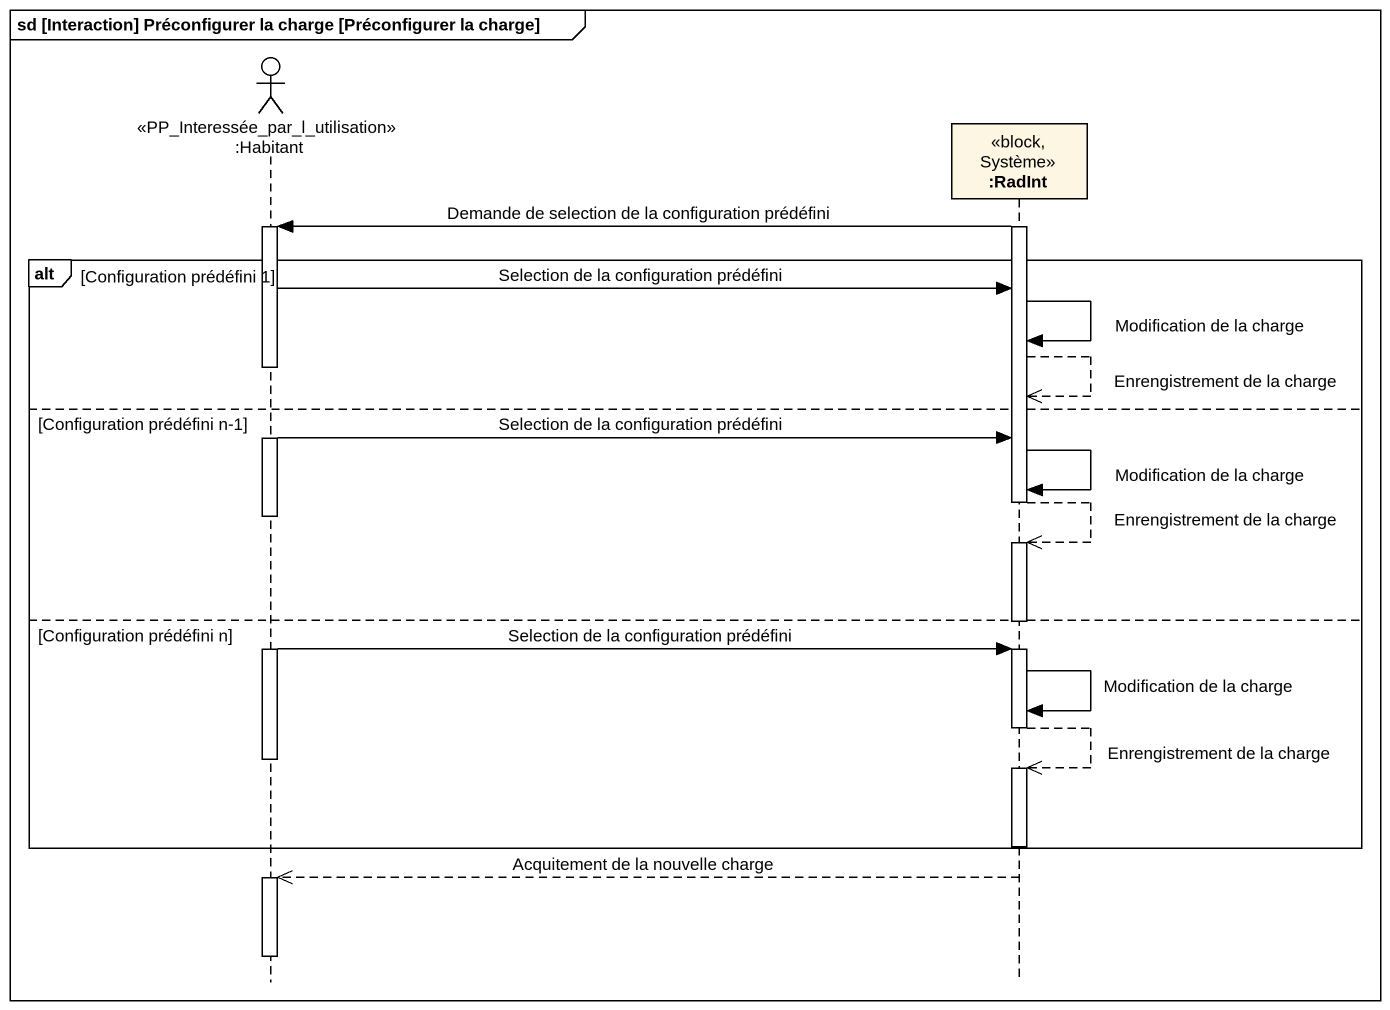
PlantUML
@startuml
mainframe sd [Interaction] Préconfigurer la charge [Préconfigurer la charge]
hide footbox
actor ":Habitant" as Habitant <<PP_Interessée_par_l_utilisation>>
participant ":RadInt" as RadInt <<block, Système>>

activate RadInt
RadInt -> Habitant : Demande de selection de la configuration prédéfini
activate Habitant
alt Configuration prédéfini 1
  Habitant -> RadInt : Selection de la configuration prédéfini
  RadInt -> RadInt : Modification de la charge
  deactivate Habitant
  RadInt -->> RadInt : Enrengistrement de la charge
else Configuration prédéfini n-1
  activate Habitant
  Habitant -> RadInt : Selection de la configuration prédéfini
  RadInt -> RadInt : Modification de la charge
  deactivate RadInt
  deactivate Habitant
  RadInt -->> RadInt : Enrengistrement de la charge
  activate RadInt
else Configuration prédéfini n
  deactivate RadInt
  activate Habitant
  Habitant -> RadInt : Selection de la configuration prédéfini
  activate RadInt
  RadInt -> RadInt : Modification de la charge
  deactivate RadInt
  deactivate Habitant
  RadInt -->> RadInt : Enrengistrement de la charge
  activate RadInt
  deactivate RadInt
end
RadInt -->> Habitant : Acquitement de la nouvelle charge
activate Habitant
deactivate Habitant
@enduml
